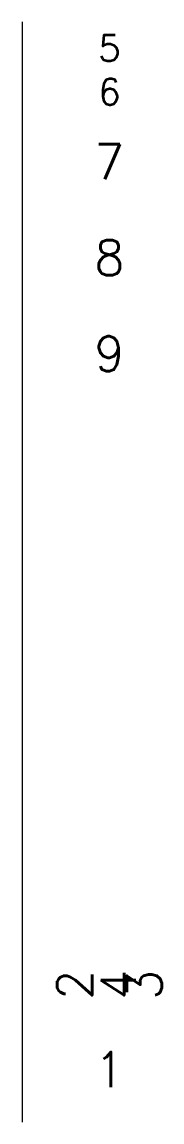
# Model space of a CAD drawing. Extents: x 195 to 203, y 10 to 73.
import ezdxf
from ezdxf.enums import TextEntityAlignment as Align

# ---------------------------------------------------------------- set-up
doc = ezdxf.new("R2010")
doc.units = 0
doc.header["$LTSCALE"] = 5
doc.layers.get('0').update_dxf_attribs({"linetype": 'CONTINUOUS'})
doc.styles.get("Standard").update_dxf_attribs({"font": 'simplex'})

msp = doc.modelspace()

# ---------------------------------------------------------------- linework, layer by layer
at = {"color": 0}
msp.add_line((195, 73), (195, 10), dxfattribs=at)

# ---------------------------------------------------------------- texts
for tag, text, height, p in [('5', 'MAY', 1.5, (200, 71.5)), ('6', '1994', 1.5, (200, 69)), ('7', 'PJ', 2, (200, 65)), ('8', 'ED', 2, (200, 59.5)), ('9', 'PW', 2, (200, 54)), ('1', '.', 2, (200, 13))]:
    msp.add_attdef(tag, text=text, height=height, dxfattribs=at).set_placement(p, align=Align.MIDDLE)
for tag, p, s in [('2', (199, 17), ''), ('4', (201.5, 17), 'AS BUILT'), ('3', (203, 17), '')]:
    msp.add_attdef(tag, p, s, height=2, rotation=90, dxfattribs=at)

doc.saveas('drawing.dxf')
